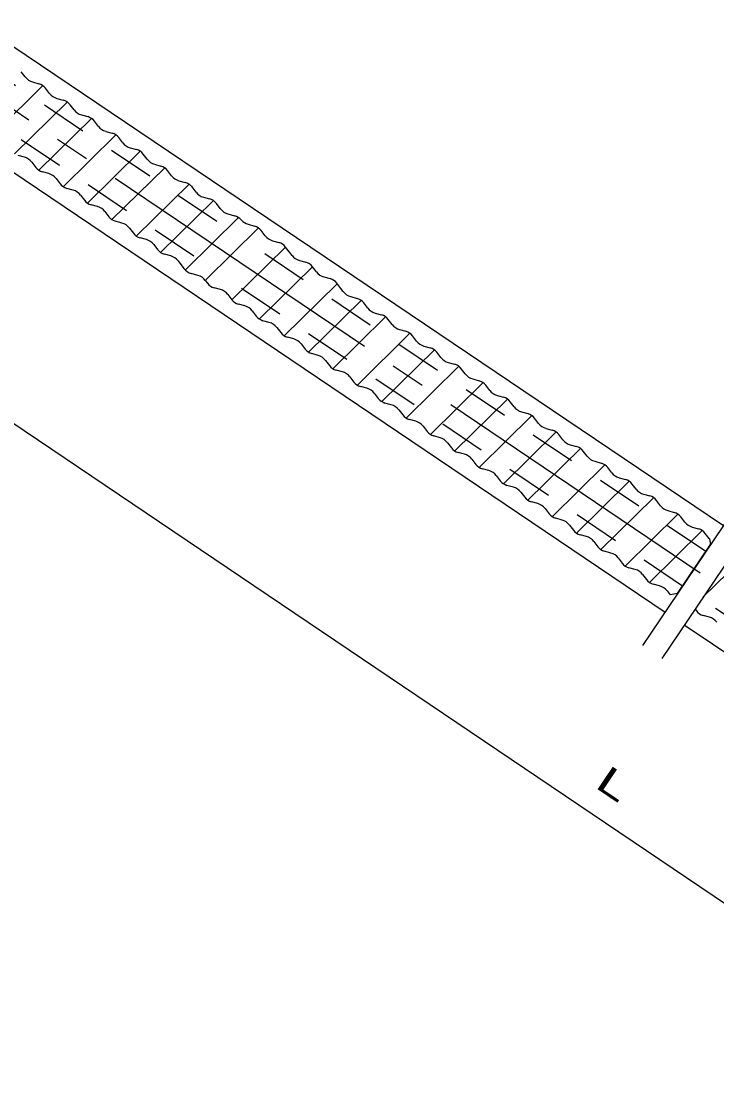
# Model space of a CAD drawing. Units: millimetres at full size, sheet at 1:3; details may follow other scales. Extents: x 60 to 2463, y 60 to 1722.
# Drawn here: x 1065.2 to 1365.9, y 882.3 to 1340.5 of the extents above; entities that cross this region are included whole.
import ezdxf
from ezdxf.enums import TextEntityAlignment as Align

# ---------------------------------------------------------------- set-up
doc = ezdxf.new("R2010")
doc.units = ezdxf.units.MM
doc.header["$LTSCALE"] = 3
for name, pattern in [('USER1', [58.333333, 43.333333, -5, 5, -5]), ('USER2', [11.666667, 6.666667, -5]), ('USER3', [51.666667, 26.666667, -5, 5, -5, 5, -5])]:
    doc.linetypes.add(name, pattern=pattern)
for name, color, linetype, lineweight in [('1 外形線', 7, 'Continuous', 25), ('3 隠れ線', 2, 'USER2', 25), ('4 中心線', 1, 'USER1', 25), ('5 想像線', 6, 'USER3', 25), ('6 寸法線', 4, 'Continuous', 25)]:
    doc.layers.add(name, color=color, linetype=linetype, lineweight=lineweight)
doc.styles.add('標準ベクトル', font='')
doc.styles.get('標準ベクトル').set_extended_font_data('標準ベクトル')

msp = doc.modelspace()

# ---------------------------------------------------------------- linework, layer by layer
at = {"layer": '1 外形線'}
for p, q in [((1003.937, 1368.646), (1368.7, 1122.611)), ((981.382, 1329.58), (1343.536, 1085.304)), ((1066.941, 1316.451), (1065.213, 1318.706)), ((1074.572, 1312.736), (1051.816, 1290.338)), ((1070.122, 1314.305), (1072.86, 1313.548)), ((1077.488, 1309.337), (1075.76, 1311.592)), ((1080.669, 1307.192), (1083.407, 1306.434)), ((1085.101, 1305.635), (1062.345, 1283.236)), ((1088.034, 1302.223), (1086.306, 1304.478)), ((1095.63, 1298.533), (1072.873, 1276.134)), ((1091.215, 1300.078), (1093.953, 1299.32)), ((1098.581, 1295.11), (1096.853, 1297.365)), ((1101.762, 1292.964), (1104.5, 1292.207)), ((1106.159, 1291.431), (1083.402, 1269.032)), ((1109.127, 1287.996), (1107.399, 1290.251)), ((1116.693, 1284.335), (1093.925, 1261.925)), ((1112.312, 1285.856), (1115.051, 1285.099)), ((1119.678, 1280.888), (1117.95, 1283.143)), ((1066.599, 1281.799), (1063.86, 1282.557)), ((1069.78, 1279.654), (1071.508, 1277.399)), ((1122.863, 1278.749), (1125.601, 1277.991)), ((1077.145, 1274.686), (1074.407, 1275.443)), ((1127.227, 1277.239), (1104.443, 1254.813)), ((1130.229, 1273.78), (1128.501, 1276.035)), ((1080.326, 1272.54), (1082.054, 1270.285)), ((1137.761, 1270.142), (1114.972, 1247.711)), ((1133.414, 1271.641), (1136.152, 1270.883)), ((1087.692, 1267.572), (1084.954, 1268.329)), ((1090.869, 1265.42), (1092.597, 1263.165)), ((1140.78, 1266.673), (1139.052, 1268.928)), ((1098.234, 1260.452), (1095.496, 1261.209)), ((1148.262, 1263.059), (1125.473, 1240.628)), ((1143.965, 1264.533), (1146.633, 1263.806)), ((1151.239, 1259.627), (1149.565, 1261.828)), ((1101.411, 1258.3), (1103.139, 1256.045)), ((1159.147, 1255.712), (1136.401, 1233.323)), ((1154.57, 1257.291), (1157.434, 1256.499)), ((1108.777, 1253.332), (1106.039, 1254.09)), ((1111.954, 1251.181), (1113.682, 1248.925)), ((1167.754, 1251.236), (1145.008, 1228.848)), ((1163.287, 1252.819), (1166.025, 1252.062)), ((1119.319, 1246.212), (1116.581, 1246.97)), ((1170.653, 1247.851), (1168.925, 1250.106)), ((1122.496, 1244.061), (1124.17, 1241.859)), ((1179.281, 1242.786), (1156.535, 1220.397)), ((1173.834, 1245.705), (1176.572, 1244.948)), ((1181.199, 1240.737), (1179.471, 1242.992)), ((1129.841, 1239.124), (1127.102, 1239.881)), ((1182.273, 1239.335), (1181.199, 1240.737)), ((1185.454, 1237.19), (1188.193, 1236.432)), ((1133.017, 1236.972), (1135.511, 1233.692)), ((1191.118, 1234.457), (1168.372, 1212.069)), ((1192.82, 1232.222), (1191.092, 1234.477)), ((1141.594, 1230.737), (1138.688, 1231.541)), ((1144.771, 1228.585), (1145.728, 1227.337)), ((1196.001, 1230.076), (1198.739, 1229.319)), ((1151.365, 1224.624), (1148.627, 1225.381)), ((1201.681, 1226.991), (1178.934, 1204.602)), ((1203.367, 1225.108), (1201.639, 1227.363)), ((1204.441, 1223.706), (1203.367, 1225.108)), ((1154.546, 1222.478), (1156.274, 1220.223)), ((1212.201, 1219.896), (1189.455, 1197.508)), ((1207.622, 1221.561), (1210.36, 1220.803)), ((1214.987, 1216.592), (1213.259, 1218.847)), ((1161.912, 1217.51), (1159.174, 1218.267)), ((1165.093, 1215.364), (1166.821, 1213.109)), ((1218.168, 1214.447), (1220.907, 1213.689)), ((1172.459, 1210.396), (1169.72, 1211.153)), ((1222.722, 1212.802), (1199.973, 1190.411)), ((1225.534, 1209.479), (1223.806, 1211.734)), ((1175.64, 1208.25), (1177.368, 1205.995)), ((1233.251, 1205.701), (1210.501, 1183.309)), ((1228.715, 1207.333), (1231.453, 1206.576)), ((1183.005, 1203.282), (1180.267, 1204.04)), ((1186.186, 1201.137), (1187.914, 1198.882)), ((1236.081, 1202.365), (1234.353, 1204.62)), ((1193.552, 1196.168), (1190.814, 1196.926)), ((1243.781, 1198.6), (1221.029, 1176.206)), ((1239.262, 1200.219), (1242, 1199.462)), ((1246.627, 1195.251), (1244.899, 1197.506)), ((1196.733, 1194.023), (1198.461, 1191.768)), ((1254.31, 1191.499), (1231.558, 1169.104)), ((1249.808, 1193.105), (1252.546, 1192.348)), ((1204.098, 1189.055), (1201.36, 1189.812)), ((1207.279, 1186.909), (1209.007, 1184.654)), ((1257.174, 1188.137), (1255.446, 1190.392)), ((1214.645, 1181.941), (1211.907, 1182.698)), ((1264.839, 1184.397), (1242.086, 1162.002)), ((1260.355, 1185.992), (1263.093, 1185.234)), ((1267.72, 1181.023), (1265.992, 1183.279)), ((1217.826, 1179.795), (1219.554, 1177.54)), ((1270.901, 1178.878), (1273.64, 1178.12)), ((1225.192, 1174.827), (1222.453, 1175.585)), ((1275.369, 1177.296), (1252.614, 1154.899)), ((1278.267, 1173.91), (1276.539, 1176.165)), ((1228.373, 1172.682), (1230.101, 1170.426)), ((1235.738, 1167.713), (1233, 1168.471)), ((1285.898, 1170.195), (1263.142, 1147.797)), ((1281.448, 1171.764), (1284.186, 1171.007)), ((1288.814, 1166.796), (1287.086, 1169.051)), ((1238.919, 1165.568), (1240.647, 1163.313)), ((1291.995, 1164.65), (1294.733, 1163.893)), ((1246.285, 1160.6), (1243.547, 1161.357)), ((1296.427, 1163.093), (1273.671, 1140.695)), ((1299.36, 1159.682), (1297.632, 1161.937)), ((1249.466, 1158.454), (1251.194, 1156.199)), ((1306.956, 1155.992), (1284.199, 1133.593)), ((1302.541, 1157.537), (1305.279, 1156.779)), ((1309.907, 1152.568), (1308.179, 1154.823)), ((1256.831, 1153.486), (1254.093, 1154.243)), ((1260.012, 1151.34), (1261.74, 1149.085)), ((1313.088, 1150.423), (1315.826, 1149.665)), ((1267.378, 1146.372), (1264.64, 1147.129)), ((1317.485, 1148.89), (1294.728, 1126.491)), ((1320.453, 1145.455), (1318.725, 1147.71)), ((1270.559, 1144.226), (1272.287, 1141.971)), ((1328.019, 1141.794), (1305.251, 1119.384)), ((1323.638, 1143.315), (1326.377, 1142.558)), ((1277.925, 1139.258), (1275.186, 1140.016)), ((1281.106, 1137.113), (1282.834, 1134.858)), ((1331.004, 1138.347), (1329.276, 1140.602)), ((1288.471, 1132.145), (1285.733, 1132.902)), ((1338.553, 1134.697), (1315.769, 1112.272)), ((1334.189, 1136.207), (1336.927, 1135.45)), ((1341.555, 1131.239), (1339.827, 1133.494)), ((1291.652, 1129.999), (1293.38, 1127.744)), ((1349.087, 1127.601), (1326.298, 1105.17)), ((1344.74, 1129.1), (1347.478, 1128.342)), ((1299.018, 1125.031), (1296.28, 1125.788)), ((1302.195, 1122.879), (1303.923, 1120.624)), ((1352.106, 1124.131), (1350.378, 1126.387)), ((1309.56, 1117.911), (1306.822, 1118.668)), ((1359.588, 1120.518), (1336.799, 1098.087)), ((1355.291, 1121.992), (1357.959, 1121.265)), ((1362.565, 1117.085), (1360.891, 1119.287)), ((1312.737, 1115.759), (1314.465, 1113.504)), ((1348.949, 1093.329), (1363.192, 1114.444)), ((1362.715, 1116.896), (1363.192, 1114.444)), ((1320.103, 1110.791), (1317.365, 1111.548)), ((1377.76, 1109.262), (1359.901, 1091.684)), ((1323.28, 1108.639), (1325.008, 1106.384)), ((1330.645, 1103.671), (1327.907, 1104.429)), ((1333.822, 1101.52), (1335.496, 1099.318)), ((1341.167, 1096.583), (1338.428, 1097.34)), ((1344.343, 1094.431), (1345.666, 1092.691)), ((1348.949, 1093.329), (1345.666, 1092.691)), ((1356.452, 1086.57), (1357.05, 1085.79)), ((1362.688, 1083.077), (1359.949, 1083.834)), ((1351.827, 1079.712), (1836.917, 752.514))]:
    msp.add_line(p, q, dxfattribs=at)
for centre, radius, start, end in [((1071.704, 1320.1), 6, 217.46161, 254.75705), ((1071.394, 1308.247), 5.5, 37.46161, 74.53839), ((1082.25, 1312.986), 6, 217.46161, 254.75705), ((1081.94, 1301.133), 5.5, 37.46161, 74.53839), ((1092.797, 1305.873), 6, 217.46161, 254.75705), ((1092.487, 1294.019), 5.5, 37.46161, 74.53839), ((1103.343, 1298.759), 6, 217.46161, 254.75705), ((1103.034, 1286.906), 5.5, 37.46161, 74.53839), ((1113.89, 1291.645), 6, 217.46161, 254.75705), ((1113.584, 1279.798), 5.5, 37.46161, 74.53839), ((1064.999, 1276.017), 6, 37.24295, 74.53839), ((1124.441, 1284.537), 6, 217.46161, 254.75705), ((1075.873, 1280.744), 5.5, 217.46161, 254.53839), ((1075.546, 1268.903), 6, 37.24295, 74.53839), ((1124.135, 1272.69), 5.5, 37.46161, 74.53839), ((1086.42, 1273.63), 5.5, 217.46161, 254.53839), ((1134.991, 1277.43), 6, 217.46161, 254.75705), ((1134.686, 1265.582), 5.5, 37.46161, 74.53839), ((1086.092, 1261.789), 6, 37.24295, 74.53839), ((1145.542, 1270.322), 6, 217.46161, 254.75705), ((1096.962, 1266.51), 5.5, 217.46161, 254.53839), ((1096.635, 1254.669), 6, 37.24295, 74.53839), ((1145.187, 1258.5), 5.5, 37.24295, 74.75705), ((1107.505, 1259.391), 5.5, 217.46161, 254.53839), ((1156.015, 1263.258), 6, 217.24295, 219.55556), ((1156.152, 1263.086), 6, 217.46161, 254.75705), ((1155.834, 1250.716), 6, 41.15946, 74.53839), ((1107.177, 1247.549), 6, 37.24295, 74.53839), ((1164.869, 1258.614), 6, 221.15946, 254.75705), ((1164.559, 1246.761), 5.5, 37.46161, 74.53839), ((1118.047, 1252.271), 5.5, 217.46161, 254.53839), ((1175.415, 1251.5), 6, 217.46161, 254.75705), ((1117.72, 1240.43), 6, 37.24295, 74.53839), ((1128.548, 1245.188), 5.5, 217.24295, 254.75705), ((1175.106, 1239.647), 5.5, 37.46161, 74.53839), ((1128.241, 1233.341), 6, 37.24295, 74.53839), ((1187.036, 1242.985), 6, 217.46161, 254.75705), ((1140.287, 1237.323), 6, 217.24295, 254.53839), ((1186.726, 1231.132), 5.5, 37.46161, 74.53839), ((1139.995, 1224.954), 6, 37.24295, 74.53839), ((1197.583, 1235.871), 6, 217.46161, 254.75705), ((1197.273, 1224.018), 5.5, 37.46161, 74.53839), ((1150.093, 1230.682), 5.5, 217.46161, 254.53839), ((1149.766, 1218.841), 6, 37.24295, 74.53839), ((1209.203, 1227.355), 6, 217.46161, 254.75705), ((1160.64, 1223.568), 5.5, 217.46161, 254.53839), ((1208.894, 1215.502), 5.5, 37.46161, 74.53839), ((1160.312, 1211.727), 6, 37.24295, 74.53839), ((1219.75, 1220.242), 6, 217.46161, 254.75705), ((1171.187, 1216.454), 5.5, 217.46161, 254.53839), ((1170.859, 1204.613), 6, 37.24295, 74.53839), ((1219.44, 1208.388), 5.5, 37.46161, 74.53839), ((1181.733, 1209.341), 5.5, 217.46161, 254.53839), ((1230.297, 1213.128), 6, 217.46161, 254.75705), ((1229.987, 1201.275), 5.5, 37.46161, 74.53839), ((1181.406, 1197.499), 6, 37.24295, 74.53839), ((1240.843, 1206.014), 6, 217.46161, 254.75705), ((1192.28, 1202.227), 5.5, 217.46161, 254.53839), ((1191.952, 1190.386), 6, 37.24295, 74.53839), ((1240.533, 1194.161), 5.5, 37.46161, 74.53839), ((1202.826, 1195.113), 5.5, 217.46161, 254.53839), ((1251.39, 1198.9), 6, 217.46161, 254.75705), ((1251.08, 1187.047), 5.5, 37.46161, 74.53839), ((1202.499, 1183.272), 6, 37.24295, 74.53839), ((1261.936, 1191.787), 6, 217.46161, 254.75705), ((1213.373, 1187.999), 5.5, 217.46161, 254.53839), ((1261.627, 1179.933), 5.5, 37.46161, 74.53839), ((1213.045, 1176.158), 6, 37.24295, 74.53839), ((1272.483, 1184.673), 6, 217.46161, 254.75705), ((1272.173, 1172.82), 5.5, 37.46161, 74.53839), ((1223.92, 1180.886), 5.5, 217.46161, 254.53839), ((1223.592, 1169.044), 6, 37.24295, 74.53839), ((1283.03, 1177.559), 6, 217.46161, 254.75705), ((1234.466, 1173.772), 5.5, 217.46161, 254.53839), ((1282.72, 1165.706), 5.5, 37.46161, 74.53839), ((1234.139, 1161.931), 6, 37.24295, 74.53839), ((1293.576, 1170.445), 6, 217.46161, 254.75705), ((1293.266, 1158.592), 5.5, 37.46161, 74.53839), ((1245.013, 1166.658), 5.5, 217.46161, 254.53839), ((1244.685, 1154.817), 6, 37.24295, 74.53839), ((1304.123, 1163.332), 6, 217.46161, 254.75705), ((1255.559, 1159.544), 5.5, 217.46161, 254.53839), ((1303.813, 1151.478), 5.5, 37.46161, 74.53839), ((1255.232, 1147.703), 6, 37.24295, 74.53839), ((1314.669, 1156.218), 6, 217.46161, 254.75705), ((1266.106, 1152.43), 5.5, 217.46161, 254.53839), ((1265.778, 1140.589), 6, 37.24295, 74.53839), ((1314.36, 1144.364), 5.5, 37.46161, 74.53839), ((1276.653, 1145.317), 5.5, 217.46161, 254.53839), ((1325.216, 1149.104), 6, 217.46161, 254.75705), ((1324.91, 1137.257), 5.5, 37.46161, 74.53839), ((1276.325, 1133.475), 6, 37.24295, 74.53839), ((1335.767, 1141.996), 6, 217.46161, 254.75705), ((1287.199, 1138.203), 5.5, 217.46161, 254.53839), ((1286.872, 1126.362), 6, 37.24295, 74.53839), ((1335.461, 1130.149), 5.5, 37.46161, 74.53839), ((1297.746, 1131.089), 5.5, 217.46161, 254.53839), ((1346.317, 1134.889), 6, 217.46161, 254.75705), ((1346.012, 1123.041), 5.5, 37.46161, 74.53839), ((1297.418, 1119.248), 6, 37.24295, 74.53839), ((1356.868, 1127.781), 6, 217.46161, 254.75705), ((1308.288, 1123.969), 5.5, 217.46161, 254.53839), ((1356.513, 1115.958), 5.5, 37.24295, 74.75705), ((1307.961, 1112.128), 6, 37.24295, 74.53839), ((1318.831, 1116.849), 5.5, 217.46161, 254.53839), ((1367.341, 1120.717), 6, 217.24295, 219.55556), ((1318.503, 1105.008), 6, 37.24295, 74.53839), ((1329.373, 1109.73), 5.5, 217.46161, 254.53839), ((1329.046, 1097.888), 6, 37.24295, 74.53839), ((1339.874, 1102.647), 5.5, 217.24295, 254.75705), ((1339.567, 1090.8), 6, 37.24295, 74.53839), ((1361.416, 1089.135), 5.5, 217.46161, 254.53839), ((1361.088, 1077.294), 6, 37.24295, 74.53839)]:
    msp.add_arc(centre, radius, start, end, dxfattribs=at)
at = {"layer": '3 隠れ線'}
for p, q in [((1149.825, 1253.96), (928.829, 1403.024)), ((1139.759, 1239.037), (918.763, 1388.101)), ((1361.151, 1111.419), (1158.115, 1248.368)), ((1351.085, 1096.496), (1148.05, 1233.445)), ((1585.056, 938.681), (1359.376, 1090.904))]:
    msp.add_line(p, q, dxfattribs=at)
at = {"layer": '4 中心線'}
msp.add_line((815.664, 1468.498), (1859.423, 764.474), dxfattribs=at)
at = {"layer": '5 想像線'}
for p, q in [((1378.465, 1137.089), (1333.771, 1070.826)), ((1386.756, 1131.497), (1342.061, 1065.234))]:
    msp.add_line(p, q, dxfattribs=at)
at = {"layer": '6 寸法線'}
msp.add_line((886.434, 1285.126), (1738.534, 710.377), dxfattribs=at)

# ---------------------------------------------------------------- texts
at = {"layer": '6 寸法線', "style": '標準ベクトル', "width": 1.5}
msp.add_text('L', height=11.73, rotation=326, dxfattribs=at).set_placement((1321.431, 1011.016), align=Align.MIDDLE_CENTER)

doc.saveas('drawing.dxf')
